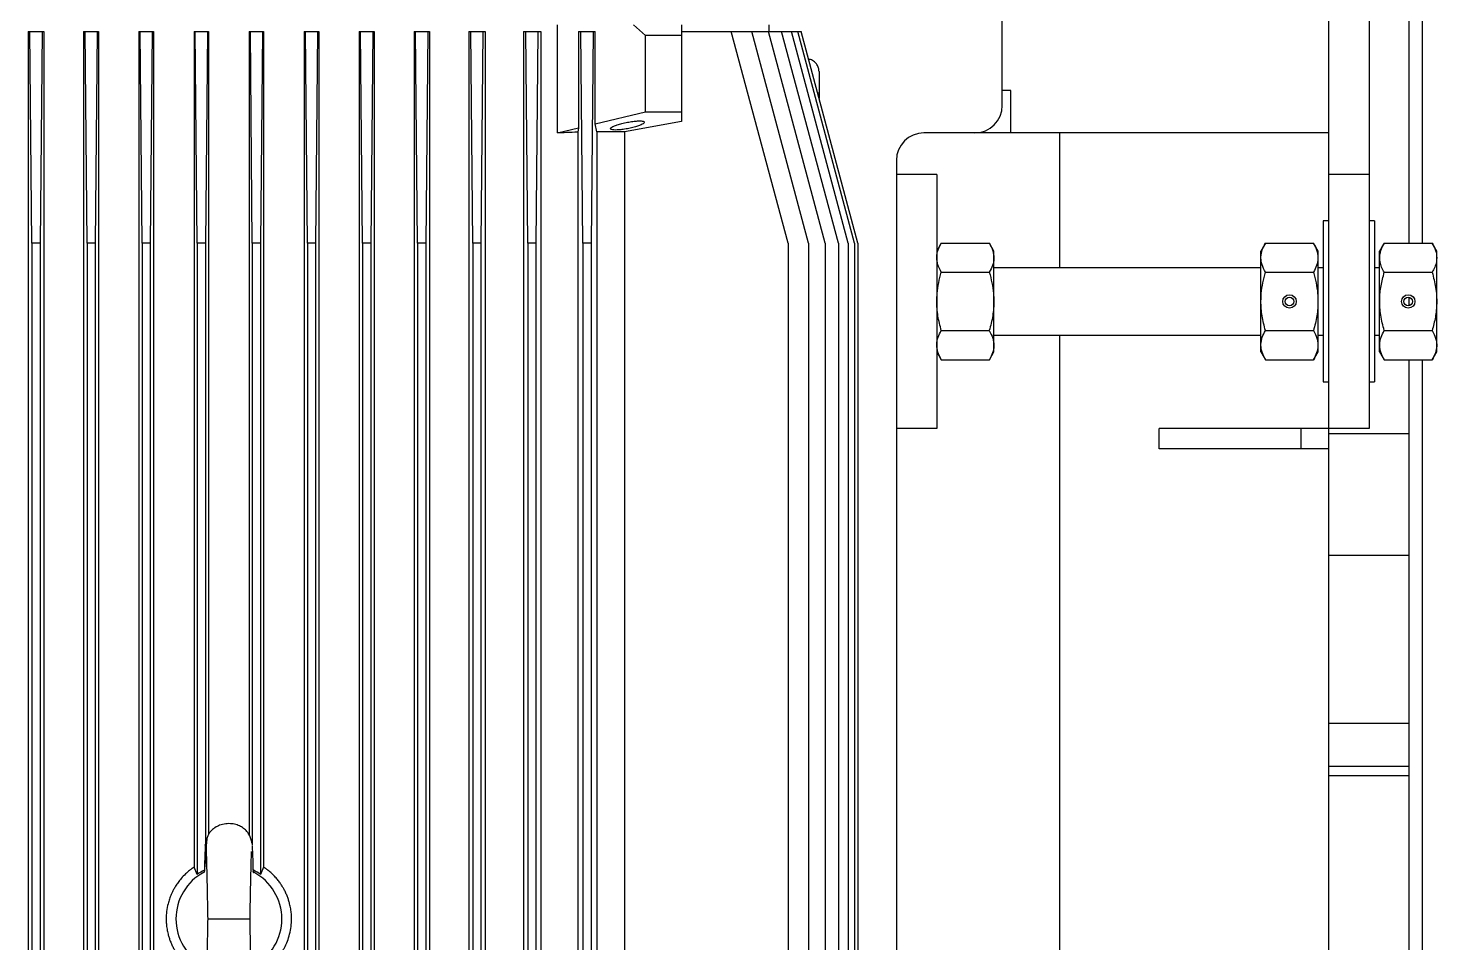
# Model space of a CAD drawing. Header units: millimetres. Extents: x 1293 to 41893, y 1011 to 26911.
# Drawn here: x 13311.6 to 13754.8, y 14941.1 to 15228.9 of the extents above; entities that cross this region are included whole.
import ezdxf

# ---------------------------------------------------------------- set-up
doc = ezdxf.new("R2010")
doc.units = ezdxf.units.MM
doc.header["$LTSCALE"] = 50
doc.layers.add('STRUC', color=4, linetype='Continuous')

msp = doc.modelspace()

# ---------------------------------------------------------------- linework, layer by layer
at = {"color": 7, "linetype": 'Continuous', "lineweight": 25}
for p, q in [((13720.7434895, 15297.9013026), (13720.7434895, 14644.6293026)), ((13733.4434895, 15297.9013026), (13733.4434895, 15102.9319693)), ((13618.0768228, 15204.6293026), (13618.0768228, 15289.234636)), ((13311.6042457, 15227.9319693), (13311.6042457, 14669.2653026)), ((13311.6042457, 15227.9319693), (13316.4842504, 15227.9319693)), ((13312.7892378, 15161.2653026), (13312.1654383, 15227.9319693)), ((13315.9882073, 15227.9319693), (13315.3644079, 15161.2653026)), ((13316.4842504, 15227.9319693), (13316.4842504, 14669.2653026)), ((13329.0365559, 15227.9319693), (13329.0365559, 14669.2653026)), ((13329.0365559, 15227.9319693), (13333.7404273, 15227.9319693)), ((13330.1225711, 15161.2653026), (13329.4987717, 15227.9319693)), ((13333.3215407, 15227.9319693), (13332.6977412, 15161.2653026)), ((13333.7404273, 15227.9319693), (13333.7404273, 14669.2653026)), ((13346.4348309, 15227.9319693), (13346.4348309, 14669.2653026)), ((13346.4348309, 15227.9319693), (13351.027314, 15227.9319693)), ((13347.4559045, 15161.2653026), (13346.832105, 15227.9319693)), ((13350.654874, 15227.9319693), (13350.0310745, 15161.2653026)), ((13351.027314, 15227.9319693), (13351.027314, 14669.2653026)), ((13363.8035431, 15227.9319693), (13368.3420078, 15227.9319693)), ((13363.8035431, 15227.9319693), (13363.8035431, 14964.9201589)), ((13364.7892378, 15161.2653026), (13364.1654383, 15227.9319693)), ((13367.9882073, 15227.9319693), (13367.3644079, 15161.2653026)), ((13368.3420078, 15227.9319693), (13368.3420078, 14975.2232918)), ((13381.1449712, 15227.9319693), (13385.6834358, 15227.9319693)), ((13381.1449712, 15227.9319693), (13381.1449712, 14975.0331575)), ((13382.1225711, 15161.2653026), (13381.4987717, 15227.9319693)), ((13385.3215407, 15227.9319693), (13384.6977412, 15161.2653026)), ((13385.6834358, 15227.9319693), (13385.6834358, 14964.9201589)), ((13398.459665, 15227.9319693), (13398.459665, 14669.2653026)), ((13398.459665, 15227.9319693), (13403.0521481, 15227.9319693)), ((13399.4559045, 15161.2653026), (13398.832105, 15227.9319693)), ((13402.654874, 15227.9319693), (13402.0310745, 15161.2653026)), ((13403.0521481, 15227.9319693), (13403.0521481, 14669.2653026)), ((13415.7465517, 15227.9319693), (13415.7465517, 14669.2653026)), ((13415.7465517, 15227.9319693), (13420.4504231, 15227.9319693)), ((13416.7892378, 15161.2653026), (13416.1654383, 15227.9319693)), ((13419.9882073, 15227.9319693), (13419.3644079, 15161.2653026)), ((13420.4504231, 15227.9319693), (13420.4504231, 14669.2653026)), ((13433.0027285, 15227.9319693), (13433.0027285, 14669.2653026)), ((13433.0027285, 15227.9319693), (13437.8827333, 15227.9319693)), ((13434.1225711, 15161.2653026), (13433.4987717, 15227.9319693)), ((13437.3215407, 15227.9319693), (13436.6977412, 15161.2653026)), ((13437.8827333, 15227.9319693), (13437.8827333, 14669.2653026)), ((13450.222852, 15227.9319693), (13450.222852, 14669.2653026)), ((13450.222852, 15227.9319693), (13455.356792, 15227.9319693)), ((13451.4559045, 15161.2653026), (13450.832105, 15227.9319693)), ((13454.654874, 15227.9319693), (13454.0310745, 15161.2653026)), ((13455.356792, 15227.9319693), (13455.356792, 14669.2653026)), ((13467.3978194, 15227.9319693), (13467.3978194, 14669.2653026)), ((13467.3978194, 15227.9319693), (13472.8857934, 15227.9319693)), ((13468.7892378, 15161.2653026), (13468.1654383, 15227.9319693)), ((13471.9882073, 15227.9319693), (13471.3644079, 15161.2653026)), ((13472.8857934, 15227.9319693), (13472.8857934, 14669.2653026)), ((13478.1274422, 15195.952127), (13478.1274422, 15229.9319693)), ((13484.753406, 15227.9319693), (13484.753406, 15197.5439266)), ((13484.753406, 15227.9319693), (13490.0176488, 15227.9319693)), ((13486.1225711, 15161.2653026), (13485.4987717, 15227.9319693)), ((13489.3215407, 15227.9319693), (13488.6977412, 15161.2653026)), ((13490.0176488, 15198.8085907), (13490.0176488, 15227.9319693)), ((13505.7939463, 15226.598636), (13502.076096, 15229.9319693)), ((13517.1076548, 15229.9319693), (13517.1076548, 15199.5815524)), ((13517.1076548, 15227.9319693), (13554.7544395, 15227.9319693)), ((13550.6776182, 15161.2653026), (13532.8143387, 15227.9319693)), ((13557.1198113, 15161.2653026), (13539.2565318, 15227.9319693)), ((13562.3783625, 15161.2653026), (13544.515083, 15227.9319693)), ((13544.7434895, 15227.9319693), (13544.7434895, 15229.9319693)), ((13566.5171301, 15161.2653026), (13548.6538506, 15227.9319693)), ((13569.5831679, 15161.2653026), (13551.7198884, 15227.9319693)), ((13571.6096408, 15161.2653026), (13553.7463613, 15227.9319693)), ((13572.617719, 15161.2653026), (13554.7544395, 15227.9319693)), ((13505.7939463, 15202.598636), (13505.7939463, 15226.598636)), ((13517.1076548, 15226.598636), (13505.7939463, 15226.598636)), ((13560.4101562, 15215.2653026), (13560.4101562, 15206.8245472)), ((13559.9347905, 15208.598636), (13560.4101562, 15208.598636)), ((13620.7434895, 15209.2959693), (13618.0768228, 15209.2959693)), ((13620.7434895, 15195.962636), (13620.7434895, 15209.2959693)), ((13490.0176488, 15198.8085907), (13505.7939463, 15202.598636)), ((13505.7939463, 15202.598636), (13517.1076548, 15202.598636)), ((13478.1274422, 15195.952127), (13484.753406, 15197.5439266)), ((13484.753406, 15197.5439266), (13484.5119156, 15196.1879234)), ((13490.4936284, 15196.3162643), (13490.0176488, 15198.8085907)), ((13490.4936284, 15196.3162643), (13490.4936284, 14700.8810076)), ((13517.1076548, 15199.5815524), (13499.2501373, 15196.3162643)), ((13499.2501373, 15196.3162643), (13499.2501373, 14700.8810076)), ((13484.5119156, 15196.1879234), (13484.5119156, 14701.0093485)), ((13720.7434895, 15195.962636), (13593.4101562, 15195.962636)), ((13636.0768228, 15195.962636), (13636.0768228, 15153.5153026)), ((13584.7434895, 15187.2959693), (13584.7434895, 14755.234636)), ((13597.4434895, 15182.9319693), (13584.7434895, 15182.9319693)), ((13597.4434895, 15182.9319693), (13597.4434895, 15102.9319693)), ((13733.4434895, 15182.9319693), (13720.7434895, 15182.9319693)), ((13720.7434895, 15168.2653026), (13719.0501562, 15168.2653026)), ((13719.0501562, 15168.2653026), (13719.0501562, 15117.598636)), ((13735.1368228, 15168.2653026), (13733.4434895, 15168.2653026)), ((13735.1368228, 15168.2653026), (13735.1368228, 15117.598636)), ((13315.3644079, 15161.2653026), (13312.7892378, 15161.2653026)), ((13312.7892378, 15161.2653026), (13312.7892378, 14735.9319693)), ((13315.3644079, 15161.2653026), (13315.3644079, 14735.9319693)), ((13332.6977412, 15161.2653026), (13330.1225711, 15161.2653026)), ((13330.1225711, 15161.2653026), (13330.1225711, 14735.9319693)), ((13332.6977412, 15161.2653026), (13332.6977412, 14735.9319693)), ((13347.4559045, 15161.2653026), (13347.4559045, 14735.9319693)), ((13350.0310745, 15161.2653026), (13347.4559045, 15161.2653026)), ((13350.0310745, 15161.2653026), (13350.0310745, 14735.9319693)), ((13367.3644079, 15161.2653026), (13364.7892378, 15161.2653026)), ((13364.7892378, 15161.2653026), (13364.7892378, 14962.6000735)), ((13367.3644079, 15161.2653026), (13367.3644079, 14970.1988274)), ((13382.1225711, 15161.2653026), (13382.1225711, 14971.7628326)), ((13384.6977412, 15161.2653026), (13382.1225711, 15161.2653026)), ((13384.6977412, 15161.2653026), (13384.6977412, 14962.6000735)), ((13402.0310745, 15161.2653026), (13399.4559045, 15161.2653026)), ((13399.4559045, 15161.2653026), (13399.4559045, 14735.9319693)), ((13402.0310745, 15161.2653026), (13402.0310745, 14735.9319693)), ((13416.7892378, 15161.2653026), (13416.7892378, 14735.9319693)), ((13419.3644079, 15161.2653026), (13416.7892378, 15161.2653026)), ((13419.3644079, 15161.2653026), (13419.3644079, 14735.9319693)), ((13436.6977412, 15161.2653026), (13434.1225711, 15161.2653026)), ((13434.1225711, 15161.2653026), (13434.1225711, 14735.9319693)), ((13436.6977412, 15161.2653026), (13436.6977412, 14735.9319693)), ((13454.0310745, 15161.2653026), (13451.4559045, 15161.2653026)), ((13451.4559045, 15161.2653026), (13451.4559045, 14735.9319693)), ((13454.0310745, 15161.2653026), (13454.0310745, 14735.9319693)), ((13468.7892378, 15161.2653026), (13468.7892378, 14735.9319693)), ((13471.3644079, 15161.2653026), (13468.7892378, 15161.2653026)), ((13471.3644079, 15161.2653026), (13471.3644079, 14735.9319693)), ((13488.6977412, 15161.2653026), (13486.1225711, 15161.2653026)), ((13486.1225711, 15161.2653026), (13486.1225711, 14735.9319693)), ((13488.6977412, 15161.2653026), (13488.6977412, 14735.9319693)), ((13550.6776182, 15161.2653026), (13550.6776182, 14735.9319693)), ((13557.1198113, 15161.2653026), (13557.1198113, 14735.9319693)), ((13562.3783625, 15161.2653026), (13562.3783625, 14735.9319693)), ((13566.5171301, 15161.2653026), (13566.5171301, 14735.9319693)), ((13569.5831679, 15161.2653026), (13569.5831679, 14735.9319693)), ((13571.6096408, 15161.2653026), (13571.6096408, 14735.9319693)), ((13572.617719, 15161.2653026), (13572.617719, 14735.9319693)), ((13598.8883978, 15161.2623026), (13597.4434895, 15158.759648)), ((13598.8883978, 15161.2623026), (13613.9902478, 15161.2623026)), ((13615.4351562, 15158.759648), (13613.9902478, 15161.2623026)), ((13700.8633978, 15161.2623026), (13699.4184895, 15158.759648)), ((13700.8633978, 15161.2623026), (13715.9652478, 15161.2623026)), ((13717.4101562, 15158.759648), (13715.9652478, 15161.2623026)), ((13738.2217433, 15161.2623236), (13736.7768228, 15158.759648)), ((13738.2221969, 15161.2631092), (13753.3231154, 15161.2631092)), ((13754.7684895, 15158.759648), (13753.3235691, 15161.2623236)), ((13615.4351562, 15127.1042906), (13615.4351562, 15158.759648)), ((13699.4184895, 15127.1042906), (13699.4184895, 15158.759648)), ((13717.4101562, 15127.1042906), (13717.4101562, 15158.759648)), ((13736.7768228, 15127.1042906), (13736.7768228, 15158.759648)), ((13754.7684895, 15127.1042906), (13754.7684895, 15158.759648)), ((13598.8888635, 15152.0979426), (13613.9897821, 15152.0979426)), ((13699.4184895, 15153.5153026), (13615.4351562, 15153.5153026)), ((13700.8638635, 15152.0979426), (13715.9647821, 15152.0979426)), ((13719.0501562, 15153.5153026), (13717.4101562, 15153.5153026)), ((13736.7768228, 15153.5153026), (13735.1368228, 15153.5153026)), ((13738.2221969, 15152.0979426), (13753.3231154, 15152.0979426)), ((13598.8888635, 15133.765996), (13613.9897821, 15133.765996)), ((13615.4351562, 15132.348636), (13699.4184895, 15132.348636)), ((13636.0768228, 15132.348636), (13636.0768228, 14810.1819693)), ((13700.8638635, 15133.765996), (13715.9647821, 15133.765996)), ((13717.4101562, 15132.348636), (13719.0501562, 15132.348636)), ((13735.1368228, 15132.348636), (13736.7768228, 15132.348636)), ((13738.2217312, 15133.7676092), (13753.3235811, 15133.7676092)), ((13597.4434895, 15127.1042906), (13598.8883978, 15124.601636)), ((13613.9902478, 15124.601636), (13615.4351562, 15127.1042906)), ((13699.4184895, 15127.1042906), (13700.8633978, 15124.601636)), ((13715.9652478, 15124.601636), (13717.4101562, 15127.1042906)), ((13736.7768228, 15127.1042906), (13738.2217493, 15124.6016046)), ((13753.3235632, 15124.601605), (13754.7684895, 15127.1042906)), ((13598.8883978, 15124.601636), (13613.9902478, 15124.601636)), ((13700.8633978, 15124.601636), (13715.9652478, 15124.601636)), ((13738.2221969, 15124.6008294), (13753.3231154, 15124.6008294)), ((13719.0501562, 15117.598636), (13720.7434895, 15117.598636)), ((13733.4434895, 15117.598636), (13735.1368228, 15117.598636)), ((13597.4434895, 15102.9319693), (13584.7434895, 15102.9319693)), ((13667.4101562, 15096.5819693), (13667.4101562, 15102.9319693)), ((13733.4434895, 15102.9319693), (13667.4101562, 15102.9319693)), ((13712.0768228, 15096.5819693), (13712.0768228, 15102.9319693)), ((13720.7434895, 15101.3452064), (13746.0241497, 15101.3452064)), ((13720.7434895, 15096.5819693), (13667.4101562, 15096.5819693)), ((13720.7434895, 15063.0758731), (13746.0241497, 15063.0758731)), ((13746.0241497, 15010.1092064), (13720.7434895, 15010.1092064)), ((13746.0241497, 14996.5394111), (13720.7434895, 14996.5394111)), ((13746.0241497, 14993.6436406), (13720.7434895, 14993.6436406)), ((13364.7892378, 14962.6000735), (13363.8035431, 14964.9201589)), ((13382.2777276, 14963.2799646), (13382.4900466, 14963.1740419)), ((13382.3908399, 14963.5661538), (13382.3979302, 14963.6667186)), ((13385.6834358, 14964.9201589), (13384.6977412, 14962.6000735)), ((13368.0768264, 14948.598636), (13381.4101463, 14948.598636))]:
    msp.add_line(p, q, dxfattribs=at)
for centre, radius in [((13708.4143228, 15142.9319693), 2.1166667), ((13708.4143228, 15142.9319693), 1.3333333), ((13745.7863167, 15142.9319693), 2.1166667), ((13745.7726562, 15142.9319693), 1.3333333)]:
    msp.add_circle(centre, radius, dxfattribs=at)
for centre, radius, start, end in [((13609.4101562, 15204.6293026), 8.6666667, 270, 0), ((13593.4101562, 15187.2959693), 8.6666667, 90, 180), ((13374.7434895, 14948.598636), 16.6666667, 117.992016657, 242.00760654), ((13374.7434895, 14948.598636), 17.1792718, 116.678221955, 125.410732843), ((13374.7434895, 14948.598636), 17.1792718, 54.589267157, 63.3239773), ((13374.7434895, 14948.598636), 16.6666667, 298.065252567, 61.989262279)]:
    msp.add_arc(centre, radius, start, end, dxfattribs=at)
for points, knots in [([(13560.4101562, 15215.2653026), (13560.3795907, 15215.6364823), (13560.3153024, 15216.4171841), (13559.7906633, 15217.5145828), (13558.9182743, 15218.4632378), (13557.9669109, 15219.0461946), (13557.3083952, 15219.1252276), (13557.1077462, 15219.1493088)], [0, 0, 0, 0, 0.1869527856, 0.3932176266, 0.6150527577, 0.8827070676, 1, 1, 1, 1]), ([(13499.2501373, 15196.3162643), (13497.658371, 15196.3325125), (13494.815924, 15196.3615273), (13491.8143328, 15196.3300947), (13490.4936284, 15196.3162643)], [0, 0, 0, 0, 0.5599985915, 1, 1, 1, 1]), ([(13494.8037587, 15197.3009492), (13494.8209913, 15197.3653569), (13494.8586284, 15197.506027), (13495.1987725, 15197.779347), (13495.8571251, 15198.1236148), (13496.9292941, 15198.5296919), (13498.3984367, 15198.9558554), (13500.1267424, 15199.3385327), (13501.8611923, 15199.6130046), (13503.341359, 15199.7452445), (13504.4194264, 15199.7453974), (13505.0783275, 15199.6500526), (13505.4165359, 15199.5050335), (13505.4534212, 15199.3797187), (13505.4704253, 15199.3219486)], [0, 0, 0, 0, 0.0580065038, 0.1266895757, 0.2070857584, 0.2989648061, 0.3999970921, 0.5055888305, 0.610000392, 0.7081774139, 0.796925759, 0.8749564142, 0.9423548617, 1, 1, 1, 1]), ([(13505.4704253, 15199.3219486), (13505.4531927, 15199.2575409), (13505.4155556, 15199.1168708), (13505.0754115, 15198.8435508), (13504.417059, 15198.4992829), (13503.3448899, 15198.0932059), (13501.8757473, 15197.6670424), (13500.1474416, 15197.284365), (13498.4129917, 15197.0098932), (13496.9328251, 15196.8776533), (13495.8547576, 15196.8775004), (13495.1958565, 15196.9728452), (13494.8576481, 15197.1178643), (13494.8207628, 15197.243179), (13494.8037587, 15197.3009492)], [0, 0, 0, 0, 0.0580065038, 0.1266895757, 0.2070857584, 0.2989648061, 0.3999970921, 0.5055888305, 0.610000392, 0.7081774139, 0.796925759, 0.8749564142, 0.9423548617, 1, 1, 1, 1]), ([(13484.5119156, 15196.1879234), (13483.3367094, 15196.1509797), (13481.2379543, 15196.0850035), (13479.0779456, 15195.9927311), (13478.1274422, 15195.952127)], [0, 0, 0, 0, 0.55995391329, 1, 1, 1, 1]), ([(13598.8888635, 15152.0979426), (13598.4778695, 15152.8933062), (13597.8567017, 15154.0954022), (13597.4994135, 15155.7477934), (13597.4269438, 15157.3010758), (13597.7937621, 15159.1620569), (13598.5212973, 15160.5579576), (13598.8883978, 15161.2623026)], [0, 0, 0, 0, 0.26455363972, 0.39984086139, 0.53510366417, 0.76542209987, 1, 1, 1, 1]), ([(13613.9902478, 15161.2623026), (13614.4011621, 15160.4669655), (13615.0222099, 15159.2649086), (13615.3793217, 15157.6125787), (13615.4516429, 15156.0592939), (13615.0846322, 15154.198269), (13614.3569544, 15152.8023144), (13613.9897821, 15152.0979426)], [0, 0, 0, 0, 0.2645420954, 0.3998237157, 0.5350809364, 0.7654107666, 1, 1, 1, 1]), ([(13700.8638635, 15152.0979426), (13700.4528695, 15152.8933062), (13699.8317017, 15154.0954022), (13699.4744135, 15155.7477934), (13699.4019438, 15157.3010758), (13699.7687621, 15159.1620569), (13700.4962973, 15160.5579576), (13700.8633978, 15161.2623026)], [0, 0, 0, 0, 0.2645536397, 0.3998408614, 0.5351036642, 0.7654220999, 1, 1, 1, 1]), ([(13715.9652478, 15161.2623026), (13716.3761621, 15160.4669655), (13716.9972099, 15159.2649086), (13717.3543217, 15157.6125787), (13717.4266429, 15156.0592939), (13717.0596322, 15154.198269), (13716.3319544, 15152.8023144), (13715.9647821, 15152.0979426)], [0, 0, 0, 0, 0.2645420954, 0.3998237157, 0.5350809364, 0.7654107666, 1, 1, 1, 1]), ([(13738.2221969, 15152.0979426), (13737.9309133, 15152.6442685), (13737.3458724, 15153.74156), (13736.7898329, 15155.6339591), (13736.7607826, 15157.7801419), (13737.3863326, 15159.7290922), (13738.0129445, 15160.8790794), (13738.2221969, 15161.2631092)], [0, 0, 0, 0, 0.1822956435, 0.36613940668, 0.61550718694, 0.8716014724, 1, 1, 1, 1]), ([(13753.3231154, 15161.2631092), (13753.5323728, 15160.8790733), (13754.1485476, 15159.748249), (13754.7806998, 15157.8004365), (13754.7614607, 15155.65889), (13754.2015805, 15153.7467459), (13753.6169139, 15152.649377), (13753.3231154, 15152.0979426)], [0, 0, 0, 0, 0.128398975, 0.3780809989, 0.6338586483, 0.8160117562, 1, 1, 1, 1]), ([(13598.8888635, 15133.765996), (13598.6796062, 15134.5341354), (13598.0634314, 15136.7959831), (13597.4312792, 15140.6919508), (13597.4505183, 15144.9754209), (13598.0103985, 15148.8000458), (13598.595065, 15150.9949766), (13598.8888635, 15152.0979426)], [0, 0, 0, 0, 0.128398975, 0.3780809989, 0.6338586483, 0.8160117562, 1, 1, 1, 1]), ([(13613.9897821, 15152.0979426), (13614.2810657, 15151.0051945), (13614.8661066, 15148.8104185), (13615.4221461, 15145.025287), (13615.4511964, 15140.7325438), (13614.8256464, 15136.8343), (13614.1990345, 15134.5341231), (13613.9897821, 15133.765996)], [0, 0, 0, 0, 0.1822956435, 0.3661394067, 0.6155071869, 0.8716014724, 1, 1, 1, 1]), ([(13700.8638635, 15133.765996), (13700.6546062, 15134.5341354), (13700.0384314, 15136.7959831), (13699.4062792, 15140.6919508), (13699.4255183, 15144.9754209), (13699.9853985, 15148.8000458), (13700.570065, 15150.9949766), (13700.8638635, 15152.0979426)], [0, 0, 0, 0, 0.128398975, 0.3780809989, 0.6338586483, 0.8160117562, 1, 1, 1, 1]), ([(13715.9647821, 15152.0979426), (13716.2560657, 15151.0051945), (13716.8411066, 15148.8104185), (13717.3971461, 15145.025287), (13717.4261964, 15140.7325438), (13716.8006464, 15136.8343), (13716.1740345, 15134.5341231), (13715.9647821, 15133.765996)], [0, 0, 0, 0, 0.1822956435, 0.3661394067, 0.6155071869, 0.8716014724, 1, 1, 1, 1]), ([(13738.2217312, 15133.7676092), (13737.8108168, 15135.3584235), (13737.189769, 15137.7627488), (13736.8326573, 15141.0676995), (13736.760336, 15144.1745425), (13737.1273468, 15147.89692), (13737.8550246, 15150.6890749), (13738.2221969, 15152.0979426)], [0, 0, 0, 0, 0.2645420954, 0.3998237157, 0.5350809364, 0.7654107666, 1, 1, 1, 1]), ([(13753.3231154, 15152.0979426), (13753.7341095, 15150.5070753), (13754.3552773, 15148.1026716), (13754.7125655, 15144.7975985), (13754.7850351, 15141.6907601), (13754.4182169, 15137.9684704), (13753.6906817, 15135.1764234), (13753.3235811, 15133.7676092)], [0, 0, 0, 0, 0.2645536397, 0.3998408614, 0.5351036642, 0.7654220999, 1, 1, 1, 1]), ([(13598.8883978, 15124.601636), (13598.4774835, 15125.3969731), (13597.8564357, 15126.59903), (13597.499324, 15128.2513599), (13597.4270027, 15129.8046446), (13597.7940134, 15131.6656696), (13598.5216913, 15133.0616241), (13598.8888635, 15133.765996)], [0, 0, 0, 0, 0.26454209539, 0.39982371572, 0.53508093637, 0.76541076655, 1, 1, 1, 1]), ([(13613.9897821, 15133.765996), (13614.4007761, 15132.9706324), (13615.0219439, 15131.7685363), (13615.3792321, 15130.1161452), (13615.4517018, 15128.5628628), (13615.0848836, 15126.7018817), (13614.3573483, 15125.305981), (13613.9902478, 15124.601636)], [0, 0, 0, 0, 0.2645536397, 0.3998408614, 0.5351036642, 0.7654220999, 1, 1, 1, 1]), ([(13700.8633978, 15124.601636), (13700.4524835, 15125.3969731), (13699.8314357, 15126.59903), (13699.474324, 15128.2513599), (13699.4020027, 15129.8046446), (13699.7690134, 15131.6656696), (13700.4966913, 15133.0616241), (13700.8638635, 15133.765996)], [0, 0, 0, 0, 0.2645420954, 0.3998237157, 0.5350809364, 0.7654107666, 1, 1, 1, 1]), ([(13715.9647821, 15133.765996), (13716.3757761, 15132.9706324), (13716.9969439, 15131.7685363), (13717.3542321, 15130.1161452), (13717.4267018, 15128.5628628), (13717.0598836, 15126.7018817), (13716.3323483, 15125.305981), (13715.9652478, 15124.601636)], [0, 0, 0, 0, 0.2645536397, 0.3998408614, 0.5351036642, 0.7654220999, 1, 1, 1, 1]), ([(13738.2221969, 15124.6008294), (13737.8112028, 15125.3964031), (13737.1900351, 15126.5988165), (13736.8327468, 15128.2516439), (13736.7602772, 15129.8053365), (13737.1270954, 15131.666809), (13737.8546306, 15133.0630782), (13738.2217312, 15133.7676092)], [0, 0, 0, 0, 0.26455363972, 0.39984086139, 0.53510366417, 0.76542209987, 1, 1, 1, 1]), ([(13753.3235811, 15133.7676092), (13753.7344955, 15132.9720621), (13754.3555433, 15131.7696879), (13754.712655, 15130.1169217), (13754.7849763, 15128.5632267), (13754.4179655, 15126.7017104), (13753.6902877, 15125.3053873), (13753.3231154, 15124.6008294)], [0, 0, 0, 0, 0.2645420954, 0.3998237157, 0.5350809364, 0.7654107666, 1, 1, 1, 1]), ([(13382.0081885, 14972.4749252), (13381.9710509, 14972.694564), (13381.900739, 14973.1104027), (13381.7061105, 14973.8108813), (13381.4052162, 14974.6228306), (13380.8766207, 14975.611994), (13380.0311451, 14976.6395237), (13379.0348744, 14977.4077513), (13378.0716052, 14977.9053328), (13377.0557037, 14978.3017144), (13375.6146969, 14978.6189029), (13373.7395813, 14978.6153743), (13371.9260144, 14978.1749106), (13370.4530661, 14977.4281848), (13369.4325267, 14976.6228761), (13368.8363297, 14975.9636726), (13368.4889018, 14975.4798147), (13368.1974356, 14974.9867167), (13367.934749, 14974.3247596), (13367.7290277, 14973.3461558), (13367.6126523, 14971.8785188), (13367.6068886, 14969.8922111), (13367.6739072, 14967.6048347), (13367.7453133, 14965.1681509), (13367.8153084, 14962.1928894), (13367.8862876, 14958.8095775), (13367.9490296, 14955.5186018), (13368.0116883, 14952.2273833), (13368.0542705, 14949.8550638), (13368.0768228, 14948.598636)], [0, 0, 0, 0, 0.0216191487, 0.0409311964, 0.0607179661, 0.0924327823, 0.127390207, 0.1598758738, 0.1741650808, 0.1877113614, 0.2163954062, 0.2492655552, 0.2834017839, 0.3115063536, 0.3334290496, 0.3504548831, 0.3582795254, 0.3683137335, 0.3970994375, 0.438241371, 0.4914147055, 0.5625855274, 0.6240650505, 0.6774066053, 0.7529263149, 0.8269149394, 0.8778852737, 0.9353255962, 1, 1, 1, 1]), ([(13367.6991398, 14964.9755328), (13367.6518089, 14965.8892951), (13367.5579256, 14967.7017902), (13367.4435026, 14969.7392495), (13367.3641048, 14971.1926219), (13367.3311472, 14972.007393), (13367.3495897, 14972.2207056), (13367.4228433, 14971.8311839), (13367.5167824, 14971.1519829), (13367.5991208, 14970.4343168), (13367.6255372, 14970.2040696)], [0, 0, 0, 0, 0.14221856141, 0.2820979146, 0.4194794015, 0.55407252545, 0.68577949818, 0.81456683254, 0.94050789935, 1, 1, 1, 1]), ([(13382.4508165, 14963.5652925), (13382.4335526, 14964.3110514), (13382.3953776, 14965.9601177), (13382.3362211, 14968.0581677), (13382.2525958, 14969.8809129), (13382.1966194, 14970.9446329), (13382.1373587, 14971.4302885), (13382.1318649, 14971.4753117)], [0, 0, 0, 0, 0.2361147179, 0.5221108575, 0.7696385339, 0.9786440764, 1, 1, 1, 1]), ([(13367.4051967, 14970.2050526), (13367.3784466, 14970.2100248), (13367.2977969, 14970.225016), (13367.2432644, 14969.8518336), (13367.1919269, 14969.1303059), (13367.1514087, 14967.9779709), (13367.1042764, 14966.3984365), (13367.0668562, 14964.9556356), (13367.0436064, 14963.9018852), (13367.0388249, 14963.6851741)], [0, 0, 0, 0, 0.0780413744, 0.2352895061, 0.3908894857, 0.5454266177, 0.7255013055, 0.9435474298, 1, 1, 1, 1]), ([(13381.4101561, 14948.598636), (13381.4295197, 14949.6825337), (13381.4661934, 14951.7353772), (13381.5209028, 14954.6110741), (13381.5668598, 14957.0500159), (13381.6095103, 14959.2055027), (13381.651785, 14961.2308025), (13381.6967142, 14963.2337712), (13381.744599, 14965.1984519), (13381.7951172, 14967.0341834), (13381.8412187, 14968.6138623), (13381.8881371, 14969.6919359), (13381.8368631, 14969.8118028), (13381.8135869, 14969.8662173)], [0, 0, 0, 0, 0.1091018758, 0.2066330377, 0.2926438127, 0.3674254615, 0.4433059973, 0.526292273, 0.6162704624, 0.7130076925, 0.8162675737, 0.9165934201, 1, 1, 1, 1]), ([(13363.8035431, 14964.9201589), (13363.5996849, 14964.781627), (13363.1059793, 14964.4461297), (13362.1879612, 14963.7449912), (13361.0134317, 14962.7183248), (13359.8081618, 14961.4485218), (13358.7771579, 14960.1437245), (13357.9886081, 14958.9695133), (13357.2693639, 14957.7265854), (13356.6155737, 14956.3754882), (13356.0398505, 14954.8758615), (13355.5148414, 14953.0943305), (13355.1241053, 14951.0077178), (13354.9926985, 14948.8668846), (13355.0685115, 14947.003167), (13355.2659797, 14945.4013142), (13355.5650485, 14943.9690008), (13355.9255832, 14942.70004), (13356.316259, 14941.5820952), (13356.7930591, 14940.4477013), (13357.3125182, 14939.4042717), (13357.8750169, 14938.4213294), (13358.489788, 14937.470317), (13359.2467608, 14936.4433157), (13360.1894426, 14935.3328035), (13361.2371455, 14934.2783858), (13362.2704032, 14933.3894024), (13363.1059453, 14932.751157), (13363.5996156, 14932.4156895), (13363.8035431, 14932.2771131)], [0, 0, 0, 0, 0.0191648275, 0.0464135245, 0.0897856864, 0.1403594501, 0.18234706, 0.2189795488, 0.2502501116, 0.2939338973, 0.3354958106, 0.374933875, 0.4380900785, 0.499912854, 0.54104661, 0.5827765931, 0.6251034465, 0.6545516189, 0.6852044215, 0.7170611588, 0.7501209056, 0.7757400668, 0.8050768946, 0.8381278342, 0.8748887097, 0.9182786407, 0.9535898541, 0.9808286894, 1, 1, 1, 1]), ([(13367.03705, 14963.6727435), (13366.9833334, 14963.478197), (13366.9137181, 14963.2260693), (13366.9534187, 14963.2222718), (13366.9624856, 14963.2214045)], [0, 0, 0, 0, 0.7716186777, 1, 1, 1, 1]), ([(13382.5239566, 14963.2230369), (13382.5330813, 14963.2236271), (13382.5739329, 14963.2262692), (13382.5041263, 14963.477842), (13382.4499118, 14963.6732232)], [0, 0, 0, 0, 0.2233616412, 1, 1, 1, 1]), ([(13385.6834358, 14932.2771131), (13385.8868905, 14932.4153647), (13386.3807313, 14932.7509395), (13387.3007058, 14933.4535317), (13388.4784424, 14934.4834105), (13389.6842882, 14935.7550785), (13390.7133992, 14937.0586827), (13391.4991996, 14938.2292495), (13392.353821, 14939.706013), (13393.1937525, 14941.5380513), (13393.9259345, 14943.8522051), (13394.3644111, 14946.2016579), (13394.4943797, 14948.3417746), (13394.4176406, 14950.2024558), (13394.2203282, 14951.7991238), (13393.9220597, 14953.2273703), (13393.5625817, 14954.4933477), (13393.1729356, 14955.6092797), (13392.6975298, 14956.741564), (13392.1790239, 14957.7844216), (13391.616603, 14958.7684177), (13391.0006029, 14959.7221356), (13390.2418008, 14960.7520963), (13389.2977187, 14961.8643291), (13388.2493397, 14962.9193232), (13387.21645, 14963.8079626), (13386.381056, 14964.4460979), (13385.8874001, 14964.7815569), (13385.6834358, 14964.9201589)], [0, 0, 0, 0, 0.0191274974, 0.0464277275, 0.089979041, 0.1406781999, 0.1825015363, 0.2190168918, 0.2502175516, 0.3151012083, 0.3751922218, 0.4383795505, 0.5002390549, 0.5412437065, 0.5828422488, 0.6250353174, 0.6544332533, 0.6850294954, 0.7168233545, 0.7498139134, 0.7754965911, 0.8049107772, 0.8380528937, 0.8749187362, 0.9182893193, 0.9535890826, 0.9808243595, 1, 1, 1, 1]), ([(13368.0768228, 14948.598636), (13368.0542704, 14947.3422072), (13368.0116882, 14944.9698867), (13367.9490295, 14941.6786683), (13367.8862876, 14938.3876934), (13367.8153083, 14935.0043799), (13367.7453132, 14932.0291148), (13367.6739069, 14929.5924295), (13367.6068883, 14927.3050554), (13367.6126519, 14925.3187508), (13367.7290272, 14923.8511159), (13367.9347482, 14922.8725132), (13368.1974346, 14922.2105566), (13368.4889002, 14921.7174592), (13368.8363273, 14921.2336021), (13369.4325235, 14920.5743989), (13370.4530606, 14919.7690907), (13371.9260071, 14919.0223639), (13373.739574, 14918.581899), (13375.6146895, 14918.5783665), (13377.0557019, 14918.8955606), (13378.0715988, 14919.2919308), (13379.034903, 14919.7895674), (13380.030894, 14920.5573131), (13380.8775958, 14921.5869546), (13381.4605941, 14922.6785538), (13381.8353717, 14923.7628067), (13381.9483633, 14924.394526), (13382.0066945, 14924.7206476)], [0, 0, 0, 0, 0.0646766549, 0.122118937, 0.1730909658, 0.2470821114, 0.3226045374, 0.3759480236, 0.4374296491, 0.5086027925, 0.5617778848, 0.6029211872, 0.6317078535, 0.6417423986, 0.6495672965, 0.6665936643, 0.6885170735, 0.7166225754, 0.7507599677, 0.7836312683, 0.8123163219, 0.8258630874, 0.8401528415, 0.8726398836, 0.90759885, 0.9393149602, 0.9686716904, 1, 1, 1, 1]), ([(13381.8135886, 14927.3311148), (13381.8368649, 14927.3855598), (13381.8881337, 14927.5054815), (13381.8412142, 14928.5836121), (13381.7951119, 14930.1632818), (13381.7445955, 14931.9989568), (13381.696712, 14933.9635912), (13381.6517834, 14935.9665413), (13381.6095086, 14937.9918539), (13381.5668577, 14940.1473629), (13381.5209007, 14942.5863088), (13381.466192, 14945.4619659), (13381.4295192, 14947.5147666), (13381.4101561, 14948.598636)], [0, 0, 0, 0, 0.0834198513, 0.1837419861, 0.2869962757, 0.3837296123, 0.4737056642, 0.5566916063, 0.6325736517, 0.7073574386, 0.7933690693, 0.8908998219, 1, 1, 1, 1])]:
    msp.add_open_spline(points, degree=3, knots=knots, dxfattribs=at)
at = {"layer": 'STRUC', "linetype": 'Continuous', "lineweight": 25}
for p, q in [((13746.0241497, 15161.2631092), (13746.0241497, 15257.1732064)), ((13750.257483, 15161.2631092), (13750.257483, 15257.1732064)), ((13746.0241497, 15141.6225691), (13746.0241497, 15144.2413695)), ((13746.0241497, 14817.9297758), (13746.0241497, 15124.6008294)), ((13750.257483, 14817.9297758), (13750.257483, 15124.6008294))]:
    msp.add_line(p, q, dxfattribs=at)

doc.saveas('drawing.dxf')
